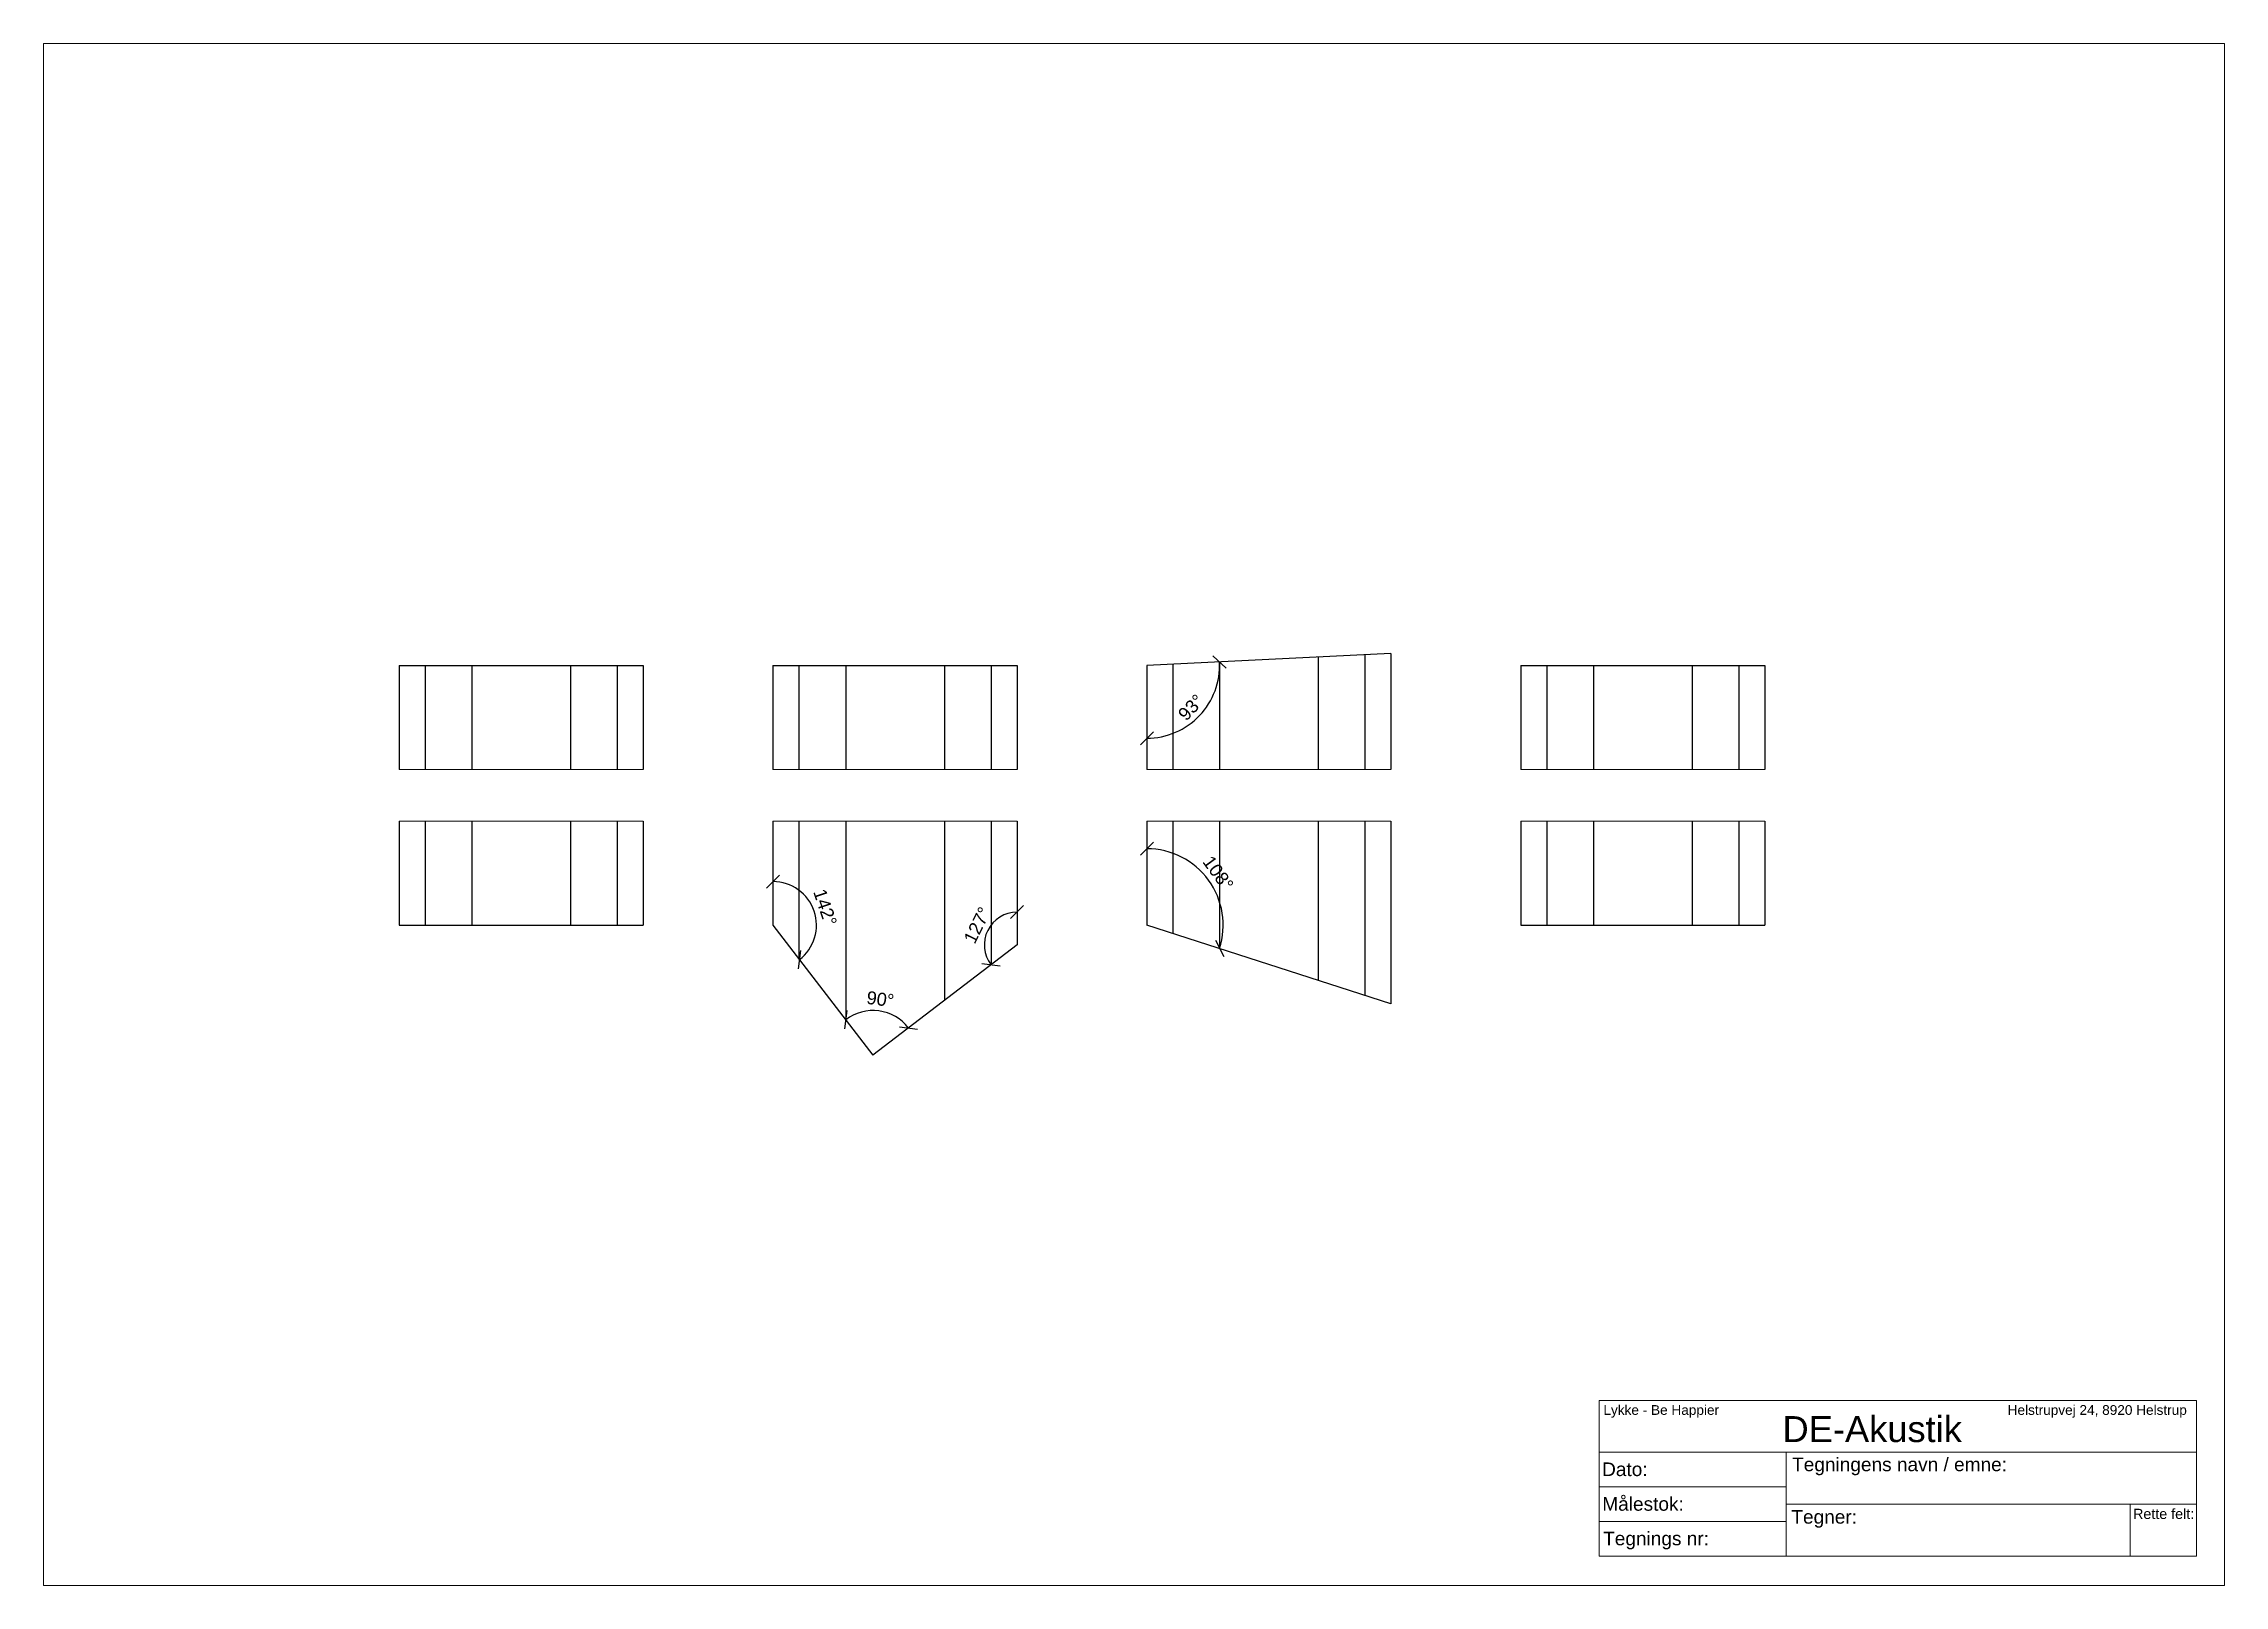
# Paper-space layout 'A3 Liggende' of a CAD drawing. Header units: millimetres. Extents: x -5 to 415, y -5 to 292.
# The model-space entities are those that its viewports show. They can reach past a viewport. Long polylines and large blocks are cut down to what shows.
import ezdxf

# ---------------------------------------------------------------- set-up
doc = ezdxf.new("R2010")
doc.units = ezdxf.units.MM
doc.linetypes.add('DASHDOT2', pattern=[12.7, 6.35, -3.175, 0, -3.175])
doc.layers.get('0').update_dxf_attribs({"lineweight": 25})
for name, color, linetype, lineweight in [('Mellemtyk stregpriklinje', 150, 'DASHDOT2', 20), ('Mållinje (Afsætning af mål)', 4, 'Continuous', 9), ('Tegnehoved', 31, 'Continuous', 15), ('Tyk fuldstregslinje (Optegning)', 7, 'Continuous', 30), ('Tynd fuldstregslinje (Projektionslinje)', 30, 'Continuous', 9)]:
    doc.layers.add(name, color=color, linetype=linetype, lineweight=lineweight)
doc.layers.add('Usynling-linie-i-AutoCAD', color=4, linetype='Continuous', lineweight=9, plot=False)
doc.styles.add('Annotative', font='arial.ttf')
doc.dimstyles.new('Annotative', dxfattribs={"dimscale": 0, "dimtxt": 2.5, "dimasz": 2.5, "dimexe": 1.25, "dimexo": 1, "dimgap": 1, "dimtad": 1, "dimdec": 0, "dimzin": 0, "dimtxsty": 'Annotative', "dimblk": 'OBLIQUE', "dimcen": 1, "dimdle": 1.25, "dimadec": 0, "dimazin": 0, "dimtfac": 1, "dimtdec": 0, "dimtofl": 0, "dimtmove": 0, "dimatfit": 3, "dimfxl": 1.25, "dimfxlon": 1, "dimtolj": 1, "dimtzin": 0, "dimarcsym": 0})

# ---------------------------------------------------------------- blocks, each defined once
blk = doc.blocks.new('Tegningshoved 2013')
at = {"layer": 'Tegnehoved', "color": 7}
for p, q in [((-83.72, 16.86), (-119.73, 16.86)), ((-83.72, 10.19), (-119.73, 10.19))]:
    blk.add_line(p, q, dxfattribs=at)
blk.add_lwpolyline([(-119.73, 3.53), (-119.73, 33.53), (-4.73, 33.53), (-4.73, 3.53)], close=True, dxfattribs=at)
for points in [[(-119.73, 23.53), (-4.73, 23.53), (-4.73, 13.53), (-83.72, 13.53)], [(-83.72, 3.53), (-83.72, 23.53)], [(-17.49, 3.53), (-17.49, 13.53)]]:
    blk.add_lwpolyline(points, dxfattribs=at)
at = {"layer": 'Tegnehoved', "color": 7, "style": 'Annotative'}
for s, height, p in [('Lykke - Be Happier', 1.875, (-118.94, 30.74)), ('DE-Akustik', 5, (-84.45, 25.5)), ('Helstrupvej 24, 8920 Helstrup', 1.875, (-41.09, 30.74)), ('Dato:', 2.625, (-119.19, 18.95)), ('Tegningens navn / emne:', 2.625, (-82.6, 19.89)), ('Målestok:', 2.625, (-119.15, 12.28)), ('Rette felt:', 1.9688, (-16.94, 10.69)), ('Tegner:', 2.625, (-82.74, 9.79)), ('Tegnings nr:', 2.625, (-118.99, 5.62))]:
    blk.add_text(s, height=height, dxfattribs=at).set_placement(p)
for tag, p in [('DATO', (-109.37, 18.66)), ('EMNE', (-82.82, 15.08)), ('MÅL', (-102.33, 12.11)), ('TEGN', (-97.3, 5.36)), ('NAVN', (-82.77, 5.17))]:
    blk.add_attdef(tag, p, '', height=3.5, dxfattribs=at)
blk = doc.blocks.new('_Oblique')
at = {"color": 0, "linetype": 'ByBlock', "lineweight": -2}
blk.add_line((-0.5, -0.5), (0.5, 0.5), dxfattribs=at)
blk = doc.blocks.new('*D221')
at = {"layer": 'Defpoints', "color": 0, "transparency": 16777216}
for p in [(47911.1, -41960.2), (47889.8, -42055.9), (47911.1, -42079.2), (47911.1, -42079.2), (47772.4, -42185.5)]:
    blk.add_point(p, dxfattribs=at)
at = {"layer": 'Mållinje (Afsætning af mål)', "color": 0, "lineweight": -2, "transparency": 16777216}
blk.add_arc((47911.1, -42079.2), 31.5, 90, 217.4762, dxfattribs=at)
at = {"layer": 'Mållinje (Afsætning af mål)', "color": 0, "lineweight": -2, "transparency": 16777216, "xscale": 12.5, "yscale": 12.5, "zscale": 12.5}
for p, rotation in [((47911.1, -42047.7), 359.999999999997), ((47886.1, -42098.3), 307.4761795613587)]:
    blk.add_blockref('_Oblique', p, dxfattribs=dict(at, rotation=rotation))
at = {"layer": 'Mållinje (Afsætning af mål)', "color": 0, "transparency": 16777216, "insert": (47872.7, -42060.2), "char_height": 12.5, "attachment_point": 5, "rotation": 63.7381, "style": 'Annotative'}
blk.add_mtext('\\A1;127°', dxfattribs=at)
blk = doc.blocks.new('*D223')
at = {"layer": 'Defpoints', "color": 0, "transparency": 16777216}
for p in [(47676.1, -41960.2), (47676.1, -42060.2), (47676.1, -42060.2), (47717.8, -42063.8), (47772.4, -42185.5)]:
    blk.add_point(p, dxfattribs=at)
at = {"layer": 'Mållinje (Afsætning af mål)', "color": 0, "lineweight": -2, "transparency": 16777216}
blk.add_arc((47676.1, -42060.2), 41.9, 307.5213, 90, dxfattribs=at)
at = {"layer": 'Mållinje (Afsætning af mål)', "color": 0, "lineweight": -2, "transparency": 16777216, "xscale": 12.5, "yscale": 12.5, "zscale": 12.5}
for p, rotation in [((47676.1, -42018.3), 179.9999999999954), ((47701.6, -42093.4), 217.5213104918482)]:
    blk.add_blockref('_Oblique', p, dxfattribs=dict(at, rotation=rotation))
at = {"layer": 'Mållinje (Afsætning af mål)', "color": 0, "transparency": 16777216, "insert": (47726.4, -42043.1), "char_height": 12.5, "attachment_point": 5, "rotation": 288.7607, "style": 'Annotative'}
blk.add_mtext('\\A1;142°', dxfattribs=at)
blk = doc.blocks.new('*D222')
at = {"layer": 'Defpoints', "color": 0, "transparency": 16777216}
for p in [(47676.1, -42060.2), (47911.1, -42079.2), (47788.9, -42145.7), (47772.4, -42185.5), (47772.4, -42185.5)]:
    blk.add_point(p, dxfattribs=at)
at = {"layer": 'Mållinje (Afsætning af mål)', "color": 0, "lineweight": -2, "transparency": 16777216}
blk.add_arc((47772.4, -42185.5), 43.1, 37.4762, 127.5213, dxfattribs=at)
at = {"layer": 'Mållinje (Afsætning af mål)', "color": 0, "lineweight": -2, "transparency": 16777216, "xscale": 12.5, "yscale": 12.5, "zscale": 12.5}
for p, rotation in [((47746.1, -42151.3), 217.5213104918479), ((47806.6, -42159.3), 307.4761795613597)]:
    blk.add_blockref('_Oblique', p, dxfattribs=dict(at, rotation=rotation))
at = {"layer": 'Mållinje (Afsætning af mål)', "color": 0, "transparency": 16777216, "insert": (47779.5, -42131.5), "char_height": 12.5, "attachment_point": 5, "rotation": 352.4987, "style": 'Annotative'}
blk.add_mtext('\\A1;90°', dxfattribs=at)
blk = doc.blocks.new('*D219')
at = {"layer": 'Defpoints', "color": 0, "transparency": 16777216}
for p in [(48036.1, -41960.2), (48106, -42037.3), (48036.1, -42060.2), (48036.1, -42060.2), (48271.1, -42135.9)]:
    blk.add_point(p, dxfattribs=at)
at = {"layer": 'Mållinje (Afsætning af mål)', "color": 0, "lineweight": -2, "transparency": 16777216}
blk.add_arc((48036.1, -42060.2), 73.5, 342.146, 90, dxfattribs=at)
at = {"layer": 'Mållinje (Afsætning af mål)', "color": 0, "lineweight": -2, "transparency": 16777216, "xscale": 12.5, "yscale": 12.5, "zscale": 12.5}
for p, rotation in [((48036.1, -41986.6), 180.0000000000028), ((48106.1, -42082.7), 252.1459770696008)]:
    blk.add_blockref('_Oblique', p, dxfattribs=dict(at, rotation=rotation))
at = {"layer": 'Mållinje (Afsætning af mål)', "color": 0, "transparency": 16777216, "insert": (48104.7, -42010.2), "char_height": 12.5, "attachment_point": 5, "rotation": 306.073, "style": 'Annotative'}
blk.add_mtext('\\A1;108°', dxfattribs=at)
blk = doc.blocks.new('*D220')
at = {"layer": 'Defpoints', "color": 0, "transparency": 16777216}
for p in [(48271.1, -41798.7), (48036.1, -41810.2), (48036.1, -41810.2), (48072.1, -41870.2), (48036.1, -41910.2)]:
    blk.add_point(p, dxfattribs=at)
at = {"layer": 'Mållinje (Afsætning af mål)', "color": 0, "lineweight": -2, "transparency": 16777216}
blk.add_arc((48036.1, -41810.2), 70, 270, 2.7989, dxfattribs=at)
at = {"layer": 'Mållinje (Afsætning af mål)', "color": 0, "lineweight": -2, "transparency": 16777216, "xscale": 12.5, "yscale": 12.5, "zscale": 12.5}
for p, rotation in [((48106, -41806.8), 92.7988985135738), ((48036.1, -41880.2), 180.0000000000038)]:
    blk.add_blockref('_Oblique', p, dxfattribs=dict(at, rotation=rotation))
at = {"layer": 'Mållinje (Afsætning af mål)', "color": 0, "transparency": 16777216, "insert": (48078.6, -41850.6), "char_height": 12.5, "attachment_point": 5, "rotation": 46.3994, "style": 'Annotative'}
blk.add_mtext('\\A1;93°', dxfattribs=at)

msp = doc.modelspace()

# ---------------------------------------------------------------- linework, layer by layer
at = {"layer": 'Mellemtyk stregpriklinje', "ltscale": 5}
for p, q in [((47316.1, -41910.2), (47551.1, -41910.2)), ((47676.1, -41910.2), (47911.1, -41910.2)), ((48036.1, -41910.2), (48271.1, -41910.2)), ((48396.1, -41910.2), (48631.1, -41910.2)), ((47316.1, -41960.2), (47551.1, -41960.2)), ((47676.1, -41960.2), (47911.1, -41960.2)), ((48036.1, -41960.2), (48271.1, -41960.2)), ((48396.1, -41960.2), (48631.1, -41960.2))]:
    msp.add_line(p, q, dxfattribs=at)
at = {"layer": 'Tyk fuldstregslinje (Optegning)'}
for p, q in [((48271.1, -41798.7), (48036.1, -41810.2)), ((48201.1, -41802.1), (48201.1, -41910.2)), ((48246.1, -41799.9), (48246.1, -41910.2)), ((48271.1, -41798.7), (48271.1, -41910.2)), ((47316.1, -41810.2), (47341.1, -41810.2)), ((47316.1, -41810.2), (47316.1, -41910.2)), ((47341.1, -41810.2), (47386.1, -41810.2)), ((47341.1, -41810.2), (47341.1, -41910.2)), ((47386.1, -41810.2), (47481.1, -41810.2)), ((47386.1, -41810.2), (47386.1, -41910.2)), ((47481.1, -41810.2), (47526.1, -41810.2)), ((47481.1, -41810.2), (47481.1, -41910.2)), ((47526.1, -41810.2), (47551.1, -41810.2)), ((47526.1, -41810.2), (47526.1, -41910.2)), ((47551.1, -41810.2), (47551.1, -41910.2)), ((47676.1, -41810.2), (47701.1, -41810.2)), ((47676.1, -41810.2), (47676.1, -41910.2)), ((47701.1, -41810.2), (47746.1, -41810.2)), ((47701.1, -41810.2), (47701.1, -41910.2)), ((47746.1, -41810.2), (47841.1, -41810.2)), ((47746.1, -41810.2), (47746.1, -41910.2)), ((47841.1, -41810.2), (47886.1, -41810.2)), ((47841.1, -41810.2), (47841.1, -41910.2)), ((47886.1, -41810.2), (47911.1, -41810.2)), ((47886.1, -41810.2), (47886.1, -41910.2)), ((47911.1, -41810.2), (47911.1, -41910.2)), ((48036.1, -41810.2), (48036.1, -41910.2)), ((48061.1, -41809), (48061.1, -41910.2)), ((48106.1, -41806.8), (48106.1, -41910.2)), ((48396.1, -41810.2), (48421.1, -41810.2)), ((48396.1, -41810.2), (48396.1, -41910.2)), ((48421.1, -41810.2), (48466.1, -41810.2)), ((48421.1, -41810.2), (48421.1, -41910.2)), ((48466.1, -41810.2), (48561.1, -41810.2)), ((48466.1, -41810.2), (48466.1, -41910.2)), ((48561.1, -41810.2), (48606.1, -41810.2)), ((48561.1, -41810.2), (48561.1, -41910.2)), ((48606.1, -41810.2), (48631.1, -41810.2)), ((48606.1, -41810.2), (48606.1, -41910.2)), ((48631.1, -41810.2), (48631.1, -41910.2)), ((47316.1, -41960.2), (47316.1, -42060.2)), ((47341.1, -41960.2), (47341.1, -42060.2)), ((47386.1, -41960.2), (47386.1, -42060.2)), ((47481.1, -41960.2), (47481.1, -42060.2)), ((47526.1, -41960.2), (47526.1, -42060.2)), ((47551.1, -41960.2), (47551.1, -42060.2)), ((47676.1, -41960.2), (47676.1, -42060.2)), ((47701.1, -41960.2), (47701.1, -42092.7)), ((47746.1, -41960.2), (47746.1, -42132.8)), ((47841.1, -41960.2), (47841.1, -42132.8)), ((47886.1, -41960.2), (47886.1, -42098.3)), ((47911.1, -41960.2), (47911.1, -42079.2)), ((48036.1, -41960.2), (48036.1, -42060.2)), ((48061.1, -41960.2), (48061.1, -42068.2)), ((48106.1, -41960.2), (48106.1, -42082.7)), ((48201.1, -41960.2), (48201.1, -42113.3)), ((48246.1, -41960.2), (48246.1, -42127.8)), ((48271.1, -41960.2), (48271.1, -42135.9)), ((48396.1, -41960.2), (48396.1, -42060.2)), ((48421.1, -41960.2), (48421.1, -42060.2)), ((48466.1, -41960.2), (48466.1, -42060.2)), ((48561.1, -41960.2), (48561.1, -42060.2)), ((48606.1, -41960.2), (48606.1, -42060.2)), ((48631.1, -41960.2), (48631.1, -42060.2)), ((47316.1, -42060.2), (47341.1, -42060.2)), ((47341.1, -42060.2), (47386.1, -42060.2)), ((47386.1, -42060.2), (47481.1, -42060.2)), ((47481.1, -42060.2), (47526.1, -42060.2)), ((47526.1, -42060.2), (47551.1, -42060.2)), ((47676.1, -42060.2), (47772.4, -42185.5)), ((48271.1, -42135.9), (48036.1, -42060.2)), ((48396.1, -42060.2), (48631.1, -42060.2)), ((47911.1, -42079.2), (47772.4, -42185.5)), ((47746.1, -42132.8), (47746.1, -42151.3))]:
    msp.add_line(p, q, dxfattribs=at)

# ---------------------------------------------------------------- dimensions: what is measured, and where the dimension line sits
at = {"layer": 'Mållinje (Afsætning af mål)'}
for base, line1, line2, picture, middle in [((48072.1, -41870.2), ((48271.1, -41798.7), (48036.1, -41810.2)), ((48036.1, -41810.2), (48036.1, -41910.2)), '*D220', (48078.6, -41850.6)), ((47717.8, -42063.8), ((47676.1, -41960.2), (47676.1, -42060.2)), ((47676.1, -42060.2), (47772.4, -42185.5)), '*D223', (47726.4, -42043.1)), ((47889.8, -42055.9), ((47911.1, -42079.2), (47772.4, -42185.5)), ((47911.1, -41960.2), (47911.1, -42079.2)), '*D221', (47872.7, -42060.2)), ((48106, -42037.3), ((48271.1, -42135.9), (48036.1, -42060.2)), ((48036.1, -41960.2), (48036.1, -42060.2)), '*D219', (48104.7, -42010.2)), ((47788.9, -42145.7), ((47911.1, -42079.2), (47772.4, -42185.5)), ((47676.1, -42060.2), (47772.4, -42185.5)), '*D222', (47779.5, -42131.5))]:
    dim = msp.add_angular_dim_2l(base=base, line1=line1, line2=line2, dimstyle='Annotative', override={"dimscale": 0}, dxfattribs=at)
    dim.commit()
    dim.dimension.update_dxf_attribs({"geometry": picture, "text_midpoint": middle})

psp = doc.layouts.new('A3 Liggende')

# ---------------------------------------------------------------- block references
at = {"layer": 'Tynd fuldstregslinje (Projektionslinje)'}
psp.add_blockref('Tegningshoved 2013', (414.33, -2.93), dxfattribs=at)

# ---------------------------------------------------------------- viewports
at = {"layer": 'Usynling-linie-i-AutoCAD', "ltscale": 0.4, "view_target_point": (855.56, 1194.29)}
psp.add_viewport(center=(205, 143.43), size=(419.95, 296.9124), view_center_point=(47168.16, -43147.96), view_height=1484.5622, dxfattribs=at)

doc.saveas('drawing.dxf')
